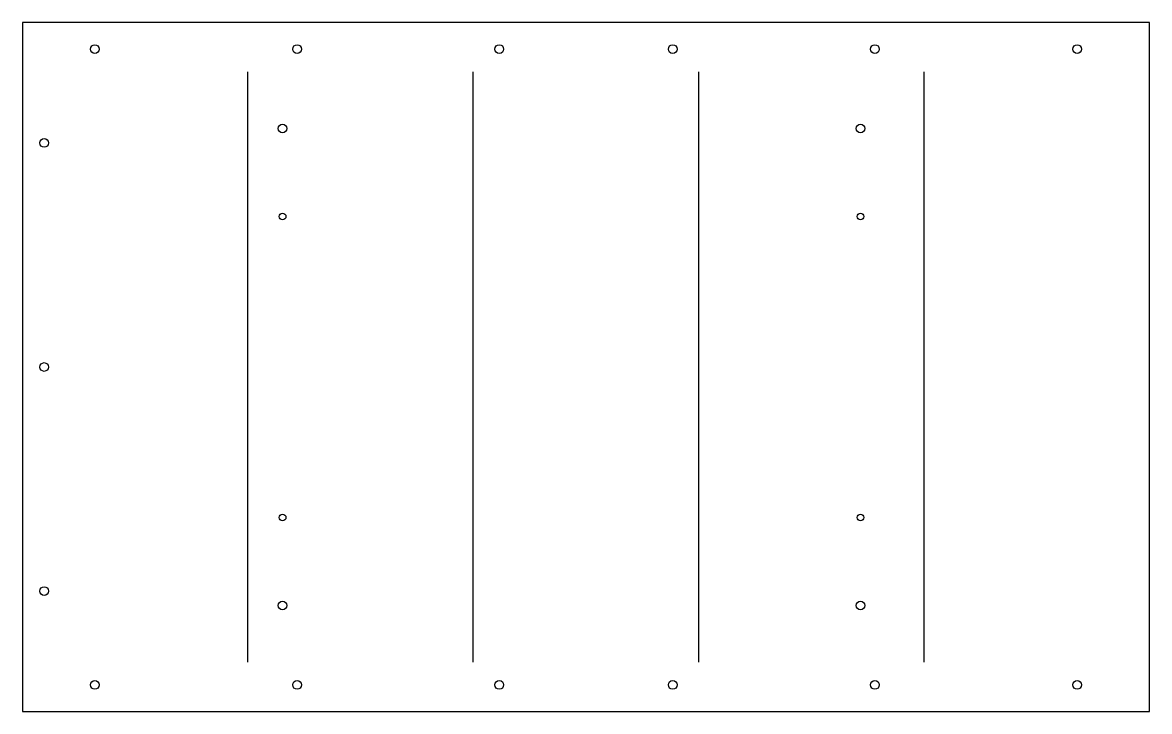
# Model space of a CAD drawing. Header units: millimetres. Extents: x 0 to 2340, y 0 to 1430.
import ezdxf

# ---------------------------------------------------------------- set-up
doc = ezdxf.new("R2010")
doc.units = ezdxf.units.MM
doc.layers.add('CORTE', color=7, linetype='Continuous')
doc.layers.add('GRAVACAO', color=3, linetype='Continuous')

msp = doc.modelspace()

# ---------------------------------------------------------------- linework, layer by layer
at = {"layer": 'CORTE'}
msp.add_lwpolyline([(0, 0), (2340, 0), (2340, 1430), (0, 1430)], close=True, dxfattribs=at)
for centre, radius in [((150, 1375), 9), ((570, 1375), 9), ((990, 1375), 9), ((1350, 1375), 9), ((1770, 1375), 9), ((2190, 1375), 9), ((540, 1210), 9), ((1740, 1210), 9), ((45, 1180), 9), ((540, 1027.5), 7), ((1740, 1027.5), 7), ((45, 715), 9), ((540, 402.5), 7), ((1740, 402.5), 7), ((45, 250), 9), ((540, 220), 9), ((1740, 220), 9), ((150, 55), 9), ((570, 55), 9), ((990, 55), 9), ((1350, 55), 9), ((1770, 55), 9), ((2190, 55), 9)]:
    msp.add_circle(centre, radius, dxfattribs=at)
at = {"layer": 'GRAVACAO'}
for p, q in [((468, 102), (468, 1328)), ((936, 102), (936, 1328)), ((1404, 102), (1404, 1328)), ((1872, 102), (1872, 1328))]:
    msp.add_line(p, q, dxfattribs=at)

doc.saveas('drawing.dxf')
